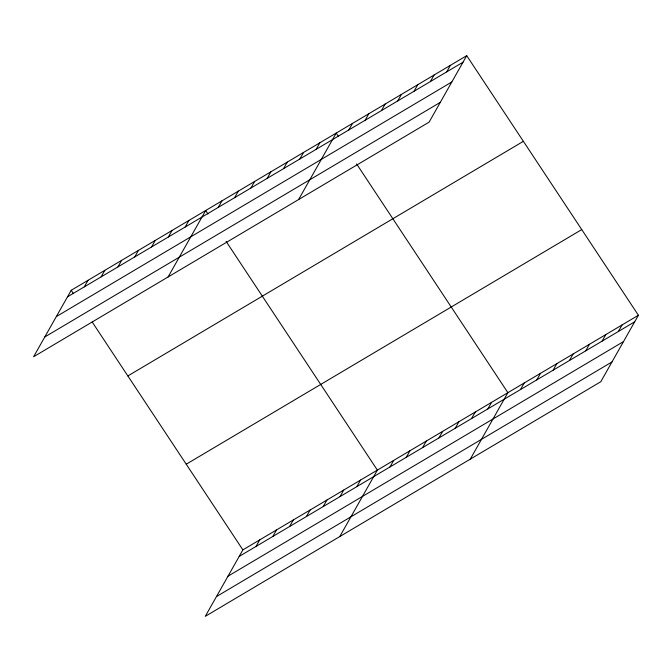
<?xml version="1.0" encoding="UTF-8"?>
<svg xmlns="http://www.w3.org/2000/svg" width="672" height="672" viewBox="0 0 672 672"><rect width="100%" height="100%" fill="white"/><g stroke="black" fill="none" stroke-linecap="round" stroke-linejoin="round"><path stroke-width="1.01" d="M466.721 55.658L71.207 290.279L33.6 356.748L429.114 122.128L466.721 55.658L638.4 315.252L600.793 381.721L205.279 616.342L242.886 549.872L638.4 315.252M84.311 286.852L88.015 280.308M101.128 276.872L104.824 270.337M117.936 266.902L121.632 260.366M134.744 256.931L138.44 250.396M151.553 246.96L155.249 240.425M168.361 236.989L172.057 230.454M185.17 227.018L188.874 220.483M168.076 276.973L205.682 210.512L207.942 213.931M218.291 207.371L221.995 200.827M234.612 197.694L238.308 191.15M250.925 188.017L254.621 181.474M267.238 178.332L270.942 171.797M283.55 168.655L287.255 162.12M299.872 158.978L303.568 152.443M316.184 149.302L319.88 142.758M298.595 199.55L336.202 133.081L338.461 136.508M348.81 129.948L352.514 123.404M365.131 120.271L368.827 113.728M381.444 110.586L385.14 104.051M397.757 100.909L401.461 94.374M414.07 91.232L417.774 84.689M430.391 81.556L434.087 75.012M446.704 71.879L450.4 65.335M255.998 546.445L259.694 539.902M272.807 536.474L276.503 529.931M289.615 526.504L293.311 519.96M306.424 516.533L310.128 509.989M323.232 506.554L326.936 500.018M340.04 496.583L343.745 490.048M356.849 486.612L360.553 480.077M339.755 536.567L377.362 470.106L226.078 241.349M389.978 466.964L393.674 460.429M406.291 457.288L409.996 450.744M422.604 447.611L426.308 441.067M438.925 437.934L442.621 431.39M455.238 428.249L458.934 421.714M471.551 418.572L475.255 412.037M487.864 408.895L491.568 402.36M470.274 459.144L507.881 392.675L356.597 163.926M520.498 389.542L524.194 382.998M536.81 379.865L540.515 373.321M553.123 370.188L556.828 363.644M569.444 360.503L573.14 353.968M585.757 350.826L589.453 344.291M602.07 341.149L605.774 334.606M618.383 331.472L622.087 324.929M67.502 296.822L463.016 62.202M56.314 316.596L451.828 81.976M44.789 336.974L440.303 102.346M127.856 375.942L523.37 141.322M186.236 464.209L581.742 229.589M239.19 556.416L634.704 321.796M228.001 576.19L623.515 341.569M216.468 596.568L611.982 361.948M71.207 290.279L73.475 293.706M92.165 321.972L242.886 549.872"/></g></svg>
